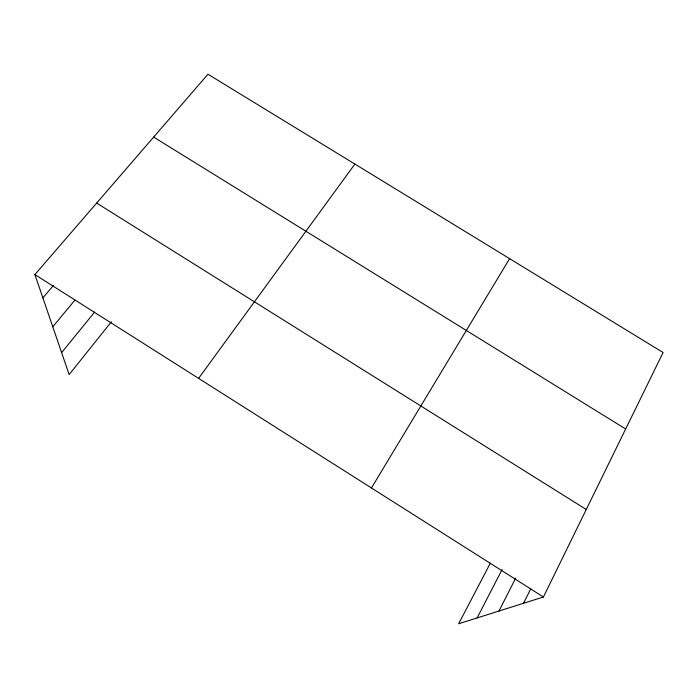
<?xml version="1.0" encoding="UTF-8"?>
<svg xmlns="http://www.w3.org/2000/svg" width="698" height="698" viewBox="0 0 698 698"><rect width="100%" height="100%" fill="white"/><g stroke="black" fill="none" stroke-linecap="round" stroke-linejoin="round"><path stroke-width="1.05" d="M490.371 563.12L458.63 623.776L543.419 596.999L663.1 352.516L207.952 74.224L34.9 274.584L69.146 374.599L111.348 321.813M523.544 603.273L530.75 588.78M498.974 611.038L515.7 578.066M477.118 617.939L502.098 569.524M371.441 487.963L509.601 258.661M198.598 378.377L354.889 164.065M61.625 352.638L94.623 312.058M52.778 326.795L74.93 300.088M42.875 297.88L53.406 285.456M153.656 137.087L625.661 429M96.664 203.074L586.25 509.505M34.9 274.584L543.419 596.999"/></g></svg>
